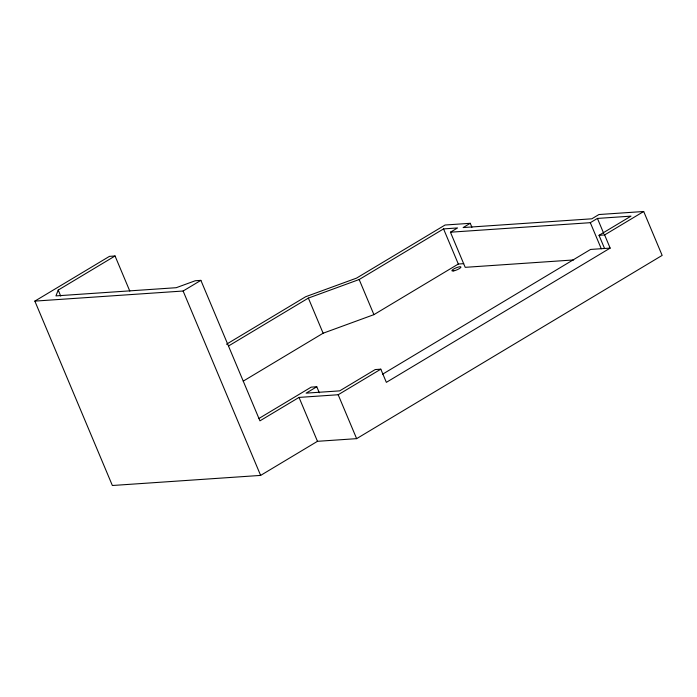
<?xml version="1.0" encoding="UTF-8"?>
<svg xmlns="http://www.w3.org/2000/svg" width="697" height="697" viewBox="0 0 697 697"><rect width="100%" height="100%" fill="white"/><g stroke="black" fill="none" stroke-linecap="round" stroke-linejoin="round"><path stroke-width="1.05" d="M129.808 291.102L115.049 255.982L58.208 290.074L55.943 295.894L176.236 287.704L195.291 280.743L200.884 280.36L259.937 420.849L299.022 397.412L338.184 394.746L380.815 369.175L386.356 382.348L610.154 248.106L604.621 234.933L599.028 235.316L604.56 248.489M471.921 227.292L470.248 223.301L463.139 227.562L591.831 218.806L598.932 214.537L643.697 211.496L662.15 255.398L356.637 438.648L317.475 441.314L260.634 475.406L112.365 485.504L34.85 301.113L109.455 256.365L115.049 255.982M34.85 301.113L183.119 291.015L200.884 280.36M226.473 344.24L305.704 296.713L356.507 278.138L445.069 225.018L470.248 223.301M228.485 346.008L308.362 298.089L359.164 279.523L443.553 228.904L457.546 227.945L450.436 232.206L465.204 267.334L573.64 259.946M243.244 381.128L323.12 333.218L373.923 314.643L458.321 264.024L463.705 263.658M259.005 418.435L311.184 387.14L316.778 386.757L319.313 392.777M316.778 386.757L306.122 393.152L339.692 390.869L375.221 369.558L380.815 369.175M450.436 232.206L590.315 222.683L597.425 218.422L630.994 216.14L599.028 235.316M604.621 234.933L643.697 211.496M382.618 374.176L590.577 249.439L610.154 248.106M597.425 218.422L603.75 233.478M590.315 222.683L601.284 248.777M443.553 228.904L458.321 264.024M359.164 279.523L373.923 314.643M308.362 298.089L323.12 333.218M338.184 394.746L356.637 438.648M299.022 397.412L317.475 441.314M183.119 291.015L260.634 475.406M58.208 290.074L60.735 296.094M453.73 270.88A4.888 1.08 -22.8 0 0 460.926 267.23A4.888 1.08 -22.8 0 0 454.653 268.502A4.888 1.08 -22.8 0 0 453.73 270.88"/></g></svg>
